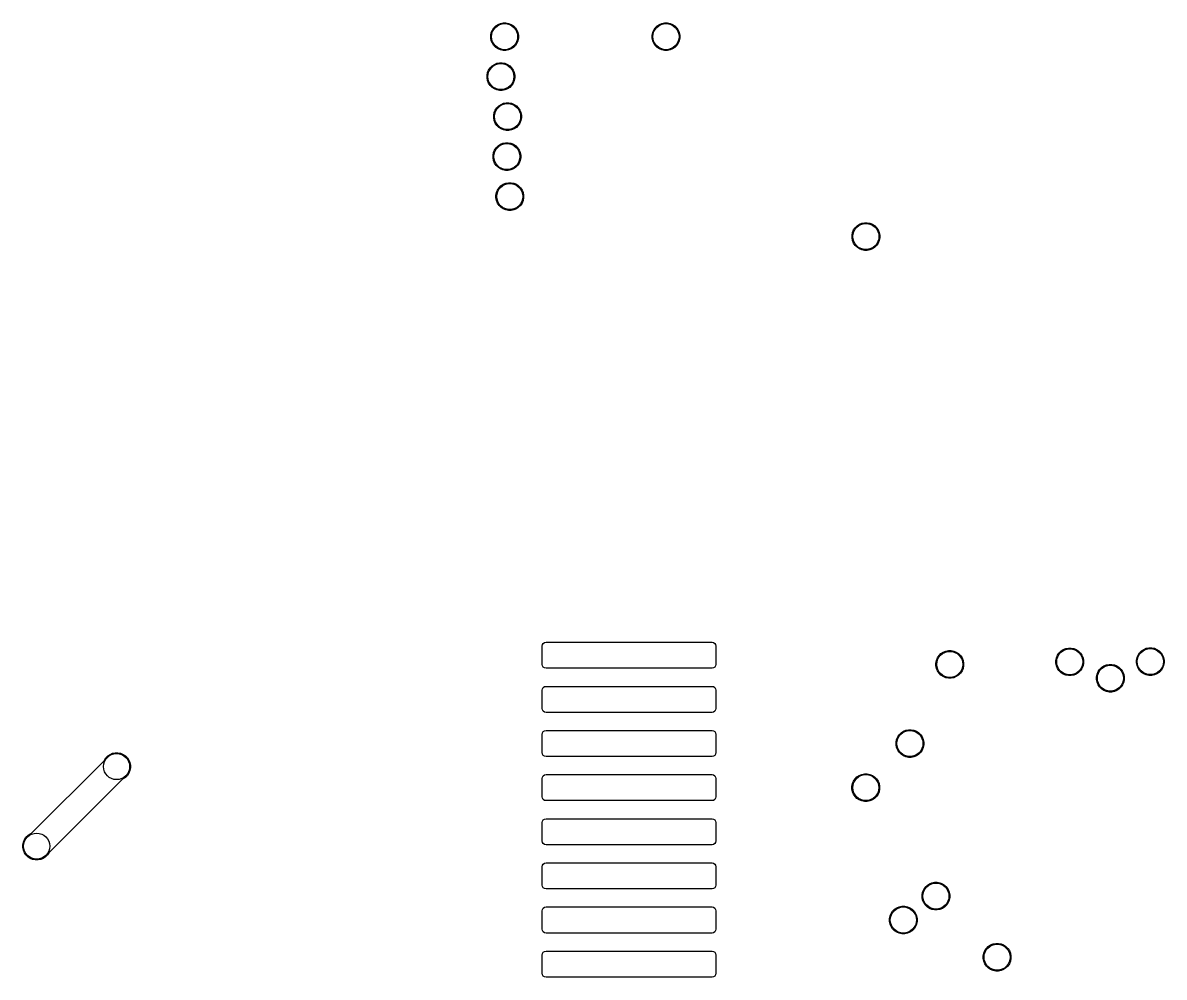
# Model space of a CAD drawing. Extents: x 40 to 257, y -149 to -40.
# Drawn here: x 191 to 256.6, y -94.8 to -39.9 of the extents above; entities that cross this region are included whole.
import ezdxf

# ---------------------------------------------------------------- set-up
doc = ezdxf.new("R2010")
doc.units = 0
doc.layers.add('BLACK', color=7, linetype='CONTINUOUS')

msp = doc.modelspace()

# ---------------------------------------------------------------- linework, layer by layer
at = {"layer": 'BLACK', "linetype": 'CONTINUOUS'}
for p, q in [((218.061592, -40.176485), (218.172485, -40.065592)), ((218.172485, -40.065592), (218.302883, -39.978463)), ((218.302883, -39.978463), (218.447772, -39.918448)), ((218.447772, -39.918448), (218.601586, -39.887852)), ((218.601586, -39.887852), (218.758414, -39.887852)), ((218.758414, -39.887852), (218.912228, -39.918448)), ((218.912228, -39.918448), (219.057117, -39.978463)), ((219.057117, -39.978463), (219.187515, -40.065592)), ((219.187515, -40.065592), (219.298408, -40.176485)), ((227.34738, -40.176485), (227.458273, -40.065592)), ((227.458273, -40.065592), (227.588671, -39.978463)), ((227.588671, -39.978463), (227.73356, -39.918448)), ((227.73356, -39.918448), (227.887374, -39.887852)), ((227.887374, -39.887852), (228.044202, -39.887852)), ((228.044202, -39.887852), (228.198016, -39.918448)), ((228.198016, -39.918448), (228.342905, -39.978463)), ((228.342905, -39.978463), (228.473303, -40.065592)), ((228.473303, -40.065592), (228.584196, -40.176485)), ((217.883852, -40.605586), (217.914448, -40.451772)), ((217.883852, -40.762414), (217.883852, -40.605586)), ((217.914448, -40.451772), (217.974463, -40.306883)), ((217.974463, -40.306883), (218.061592, -40.176485)), ((219.298408, -40.176485), (219.385537, -40.306883)), ((219.385537, -40.306883), (219.445552, -40.451772)), ((219.445552, -40.451772), (219.476148, -40.605586)), ((219.476148, -40.605586), (219.476148, -40.762414)), ((227.16964, -40.605586), (227.200236, -40.451772)), ((227.16964, -40.762414), (227.16964, -40.605586)), ((227.200236, -40.451772), (227.260251, -40.306883)), ((227.260251, -40.306883), (227.34738, -40.176485)), ((228.584196, -40.176485), (228.671325, -40.306883)), ((228.671325, -40.306883), (228.73134, -40.451772)), ((228.73134, -40.451772), (228.761936, -40.605586)), ((228.761936, -40.605586), (228.761936, -40.762414)), ((217.914448, -40.916228), (217.883852, -40.762414)), ((217.974463, -41.061117), (217.914448, -40.916228)), ((218.061592, -41.191515), (217.974463, -41.061117)), ((218.172485, -41.302408), (218.061592, -41.191515)), ((218.302883, -41.389537), (218.172485, -41.302408)), ((219.187515, -41.302408), (219.057117, -41.389537)), ((219.298408, -41.191515), (219.187515, -41.302408)), ((219.385537, -41.061117), (219.298408, -41.191515)), ((219.445552, -40.916228), (219.385537, -41.061117)), ((219.476148, -40.762414), (219.445552, -40.916228)), ((227.200236, -40.916228), (227.16964, -40.762414)), ((227.260251, -41.061117), (227.200236, -40.916228)), ((227.34738, -41.191515), (227.260251, -41.061117)), ((227.458273, -41.302408), (227.34738, -41.191515)), ((227.588671, -41.389537), (227.458273, -41.302408)), ((228.473303, -41.302408), (228.342905, -41.389537)), ((228.584196, -41.191515), (228.473303, -41.302408)), ((228.671325, -41.061117), (228.584196, -41.191515)), ((228.73134, -40.916228), (228.671325, -41.061117)), ((228.761936, -40.762414), (228.73134, -40.916228)), ((218.447772, -41.449552), (218.302883, -41.389537)), ((218.601586, -41.480148), (218.447772, -41.449552)), ((218.758414, -41.480148), (218.601586, -41.480148)), ((218.912228, -41.449552), (218.758414, -41.480148)), ((219.057117, -41.389537), (218.912228, -41.449552)), ((227.73356, -41.449552), (227.588671, -41.389537)), ((227.887374, -41.480148), (227.73356, -41.449552)), ((228.044202, -41.480148), (227.887374, -41.480148)), ((228.198016, -41.449552), (228.044202, -41.480148)), ((228.342905, -41.389537), (228.198016, -41.449552)), ((217.699448, -42.752772), (217.759463, -42.607883)), ((217.759463, -42.607883), (217.846592, -42.477485)), ((217.846592, -42.477485), (217.957485, -42.366592)), ((217.957485, -42.366592), (218.087883, -42.279463)), ((218.087883, -42.279463), (218.232772, -42.219448)), ((218.232772, -42.219448), (218.386586, -42.188852)), ((218.386586, -42.188852), (218.543414, -42.188852)), ((218.543414, -42.188852), (218.697228, -42.219448)), ((218.697228, -42.219448), (218.842117, -42.279463)), ((218.842117, -42.279463), (218.972515, -42.366592)), ((218.972515, -42.366592), (219.083408, -42.477485)), ((219.083408, -42.477485), (219.170537, -42.607883)), ((219.170537, -42.607883), (219.230552, -42.752772)), ((217.668852, -42.906586), (217.699448, -42.752772)), ((217.668852, -43.063414), (217.668852, -42.906586)), ((217.699448, -43.217228), (217.668852, -43.063414)), ((217.759463, -43.362117), (217.699448, -43.217228)), ((219.230552, -43.217228), (219.170537, -43.362117)), ((219.230552, -42.752772), (219.261148, -42.906586)), ((219.261148, -43.063414), (219.230552, -43.217228)), ((219.261148, -42.906586), (219.261148, -43.063414)), ((217.846592, -43.492515), (217.759463, -43.362117)), ((217.957485, -43.603408), (217.846592, -43.492515)), ((218.087883, -43.690537), (217.957485, -43.603408)), ((218.232772, -43.750552), (218.087883, -43.690537)), ((218.386586, -43.781148), (218.232772, -43.750552)), ((218.543414, -43.781148), (218.386586, -43.781148)), ((218.697228, -43.750552), (218.543414, -43.781148)), ((218.842117, -43.690537), (218.697228, -43.750552)), ((218.972515, -43.603408), (218.842117, -43.690537)), ((219.083408, -43.492515), (218.972515, -43.603408)), ((219.170537, -43.362117), (219.083408, -43.492515)), ((218.342485, -44.667592), (218.472883, -44.580463)), ((218.472883, -44.580463), (218.617772, -44.520448)), ((218.617772, -44.520448), (218.771586, -44.489852)), ((218.771586, -44.489852), (218.928414, -44.489852)), ((218.928414, -44.489852), (219.082228, -44.520448)), ((219.082228, -44.520448), (219.227117, -44.580463)), ((219.227117, -44.580463), (219.357515, -44.667592)), ((218.053852, -45.207586), (218.084448, -45.053772)), ((218.053852, -45.364414), (218.053852, -45.207586)), ((218.084448, -45.053772), (218.144463, -44.908883)), ((218.144463, -44.908883), (218.231592, -44.778485)), ((218.231592, -44.778485), (218.342485, -44.667592)), ((219.357515, -44.667592), (219.468408, -44.778485)), ((219.468408, -44.778485), (219.555537, -44.908883)), ((219.555537, -44.908883), (219.615552, -45.053772)), ((219.615552, -45.053772), (219.646148, -45.207586)), ((219.646148, -45.207586), (219.646148, -45.364414)), ((218.084448, -45.518228), (218.053852, -45.364414)), ((218.144463, -45.663117), (218.084448, -45.518228)), ((218.231592, -45.793515), (218.144463, -45.663117)), ((218.342485, -45.904408), (218.231592, -45.793515)), ((218.472883, -45.991537), (218.342485, -45.904408)), ((219.357515, -45.904408), (219.227117, -45.991537)), ((219.468408, -45.793515), (219.357515, -45.904408)), ((219.555537, -45.663117), (219.468408, -45.793515)), ((219.615552, -45.518228), (219.555537, -45.663117)), ((219.646148, -45.364414), (219.615552, -45.518228)), ((218.617772, -46.051552), (218.472883, -45.991537)), ((218.771586, -46.082148), (218.617772, -46.051552)), ((218.928414, -46.082148), (218.771586, -46.082148)), ((219.082228, -46.051552), (218.928414, -46.082148)), ((219.227117, -45.991537), (219.082228, -46.051552)), ((218.044448, -47.354772), (218.104463, -47.209883)), ((218.104463, -47.209883), (218.191592, -47.079485)), ((218.191592, -47.079485), (218.302485, -46.968592)), ((218.302485, -46.968592), (218.432883, -46.881463)), ((218.432883, -46.881463), (218.577772, -46.821448)), ((218.577772, -46.821448), (218.731586, -46.790852)), ((218.731586, -46.790852), (218.888414, -46.790852)), ((218.888414, -46.790852), (219.042228, -46.821448)), ((219.042228, -46.821448), (219.187117, -46.881463)), ((219.187117, -46.881463), (219.317515, -46.968592)), ((219.317515, -46.968592), (219.428408, -47.079485)), ((219.428408, -47.079485), (219.515537, -47.209883)), ((219.515537, -47.209883), (219.575552, -47.354772)), ((218.013852, -47.508586), (218.044448, -47.354772)), ((218.013852, -47.665414), (218.013852, -47.508586)), ((218.044448, -47.819228), (218.013852, -47.665414)), ((218.104463, -47.964117), (218.044448, -47.819228)), ((219.575552, -47.819228), (219.515537, -47.964117)), ((219.575552, -47.354772), (219.606148, -47.508586)), ((219.606148, -47.665414), (219.575552, -47.819228)), ((219.606148, -47.508586), (219.606148, -47.665414)), ((218.191592, -48.094515), (218.104463, -47.964117)), ((218.302485, -48.205408), (218.191592, -48.094515)), ((218.432883, -48.292537), (218.302485, -48.205408)), ((218.577772, -48.352552), (218.432883, -48.292537)), ((218.731586, -48.383148), (218.577772, -48.352552)), ((218.888414, -48.383148), (218.731586, -48.383148)), ((219.042228, -48.352552), (218.888414, -48.383148)), ((219.187117, -48.292537), (219.042228, -48.352552)), ((219.317515, -48.205408), (219.187117, -48.292537)), ((219.428408, -48.094515), (219.317515, -48.205408)), ((219.515537, -47.964117), (219.428408, -48.094515)), ((218.470485, -49.269592), (218.600883, -49.182463)), ((218.600883, -49.182463), (218.745772, -49.122448)), ((218.745772, -49.122448), (218.899586, -49.091852)), ((218.899586, -49.091852), (219.056414, -49.091852)), ((219.056414, -49.091852), (219.210228, -49.122448)), ((219.210228, -49.122448), (219.355117, -49.182463)), ((219.355117, -49.182463), (219.485515, -49.269592)), ((218.181852, -49.809586), (218.212448, -49.655772)), ((218.181852, -49.966414), (218.181852, -49.809586)), ((218.212448, -49.655772), (218.272463, -49.510883)), ((218.272463, -49.510883), (218.359592, -49.380485)), ((218.359592, -49.380485), (218.470485, -49.269592)), ((219.485515, -49.269592), (219.596408, -49.380485)), ((219.596408, -49.380485), (219.683537, -49.510883)), ((219.683537, -49.510883), (219.743552, -49.655772)), ((219.743552, -49.655772), (219.774148, -49.809586)), ((219.774148, -49.809586), (219.774148, -49.966414)), ((218.212448, -50.120228), (218.181852, -49.966414)), ((218.272463, -50.265117), (218.212448, -50.120228)), ((218.359592, -50.395515), (218.272463, -50.265117)), ((218.470485, -50.506408), (218.359592, -50.395515)), ((218.600883, -50.593537), (218.470485, -50.506408)), ((219.485515, -50.506408), (219.355117, -50.593537)), ((219.596408, -50.395515), (219.485515, -50.506408)), ((219.683537, -50.265117), (219.596408, -50.395515)), ((219.743552, -50.120228), (219.683537, -50.265117)), ((219.774148, -49.966414), (219.743552, -50.120228)), ((218.745772, -50.653552), (218.600883, -50.593537)), ((218.899586, -50.684148), (218.745772, -50.653552)), ((219.056414, -50.684148), (218.899586, -50.684148)), ((219.210228, -50.653552), (219.056414, -50.684148)), ((219.355117, -50.593537), (219.210228, -50.653552)), ((238.705236, -51.956772), (238.765251, -51.811883)), ((238.765251, -51.811883), (238.85238, -51.681485)), ((238.85238, -51.681485), (238.963273, -51.570592)), ((238.963273, -51.570592), (239.093671, -51.483463)), ((239.093671, -51.483463), (239.23856, -51.423448)), ((239.23856, -51.423448), (239.392374, -51.392852)), ((239.392374, -51.392852), (239.549202, -51.392852)), ((239.549202, -51.392852), (239.703016, -51.423448)), ((239.703016, -51.423448), (239.847905, -51.483463)), ((239.847905, -51.483463), (239.978303, -51.570592)), ((239.978303, -51.570592), (240.089196, -51.681485)), ((240.089196, -51.681485), (240.176325, -51.811883)), ((240.176325, -51.811883), (240.23634, -51.956772)), ((238.67464, -52.110586), (238.705236, -51.956772)), ((238.67464, -52.267414), (238.67464, -52.110586)), ((238.705236, -52.421228), (238.67464, -52.267414)), ((238.765251, -52.566117), (238.705236, -52.421228)), ((240.23634, -52.421228), (240.176325, -52.566117)), ((240.23634, -51.956772), (240.266936, -52.110586)), ((240.266936, -52.267414), (240.23634, -52.421228)), ((240.266936, -52.110586), (240.266936, -52.267414)), ((238.85238, -52.696515), (238.765251, -52.566117)), ((238.963273, -52.807408), (238.85238, -52.696515)), ((239.093671, -52.894537), (238.963273, -52.807408)), ((239.23856, -52.954552), (239.093671, -52.894537)), ((239.392374, -52.985148), (239.23856, -52.954552)), ((239.549202, -52.985148), (239.392374, -52.985148)), ((239.703016, -52.954552), (239.549202, -52.985148)), ((239.847905, -52.894537), (239.703016, -52.954552)), ((239.978303, -52.807408), (239.847905, -52.894537)), ((240.089196, -52.696515), (239.978303, -52.807408)), ((240.176325, -52.566117), (240.089196, -52.696515)), ((220.84, -75.765), (220.857127, -75.678896)), ((220.84, -76.815), (220.84, -75.765)), ((220.857127, -75.678896), (220.905901, -75.605901)), ((220.905901, -75.605901), (220.978896, -75.557127)), ((220.978896, -75.557127), (221.065, -75.54)), ((221.065, -75.54), (230.615, -75.54)), ((230.615, -75.54), (230.701104, -75.557127)), ((230.701104, -75.557127), (230.774099, -75.605901)), ((230.774099, -75.605901), (230.822873, -75.678896)), ((230.822873, -75.678896), (230.84, -75.765)), ((230.84, -75.765), (230.84, -76.815)), ((243.790485, -76.197698), (243.920883, -76.110569)), ((243.920883, -76.110569), (244.065772, -76.050554)), ((244.065772, -76.050554), (244.219586, -76.019958)), ((244.219586, -76.019958), (244.376414, -76.019958)), ((244.376414, -76.019958), (244.530228, -76.050554)), ((244.530228, -76.050554), (244.675117, -76.110569)), ((244.675117, -76.110569), (244.805515, -76.197698)), ((250.495463, -76.291883), (250.582592, -76.161485)), ((250.582592, -76.161485), (250.693485, -76.050592)), ((250.693485, -76.050592), (250.823883, -75.963463)), ((250.823883, -75.963463), (250.968772, -75.903448)), ((250.968772, -75.903448), (251.122586, -75.872852)), ((251.122586, -75.872852), (251.279414, -75.872852)), ((251.279414, -75.872852), (251.433228, -75.903448)), ((251.433228, -75.903448), (251.578117, -75.963463)), ((251.578117, -75.963463), (251.708515, -76.050592)), ((251.708515, -76.050592), (251.819408, -76.161485)), ((251.819408, -76.161485), (251.906537, -76.291883)), ((255.134463, -76.278777), (255.221592, -76.148379)), ((255.221592, -76.148379), (255.332485, -76.037486)), ((255.332485, -76.037486), (255.462883, -75.950357)), ((255.462883, -75.950357), (255.607772, -75.890342)), ((255.607772, -75.890342), (255.761586, -75.859746)), ((255.761586, -75.859746), (255.918414, -75.859746)), ((255.918414, -75.859746), (256.072228, -75.890342)), ((256.072228, -75.890342), (256.217117, -75.950357)), ((256.217117, -75.950357), (256.347515, -76.037486)), ((256.347515, -76.037486), (256.458408, -76.148379)), ((256.458408, -76.148379), (256.545537, -76.278777)), ((220.857127, -76.901104), (220.84, -76.815)), ((230.84, -76.815), (230.822873, -76.901104)), ((243.501852, -76.737692), (243.532448, -76.583878)), ((243.501852, -76.89452), (243.501852, -76.737692)), ((243.532448, -76.583878), (243.592463, -76.438989)), ((243.592463, -76.438989), (243.679592, -76.308591)), ((243.679592, -76.308591), (243.790485, -76.197698)), ((244.805515, -76.197698), (244.916408, -76.308591)), ((244.916408, -76.308591), (245.003537, -76.438989)), ((245.003537, -76.438989), (245.063552, -76.583878)), ((245.063552, -76.583878), (245.094148, -76.737692)), ((245.094148, -76.737692), (245.094148, -76.89452)), ((250.404852, -76.590586), (250.435448, -76.436772)), ((250.404852, -76.747414), (250.404852, -76.590586)), ((250.435448, -76.901228), (250.404852, -76.747414)), ((250.435448, -76.436772), (250.495463, -76.291883)), ((251.906537, -76.291883), (251.966552, -76.436772)), ((251.966552, -76.436772), (251.997148, -76.590586)), ((251.997148, -76.747414), (251.966552, -76.901228)), ((251.997148, -76.590586), (251.997148, -76.747414)), ((253.162883, -76.904463), (253.307772, -76.844448)), ((253.307772, -76.844448), (253.461586, -76.813852)), ((253.461586, -76.813852), (253.618414, -76.813852)), ((253.618414, -76.813852), (253.772228, -76.844448)), ((253.772228, -76.844448), (253.917117, -76.904463)), ((255.043852, -76.57748), (255.074448, -76.423666)), ((255.043852, -76.734308), (255.043852, -76.57748)), ((255.074448, -76.888122), (255.043852, -76.734308)), ((255.074448, -76.423666), (255.134463, -76.278777)), ((256.545537, -76.278777), (256.605552, -76.423666)), ((256.605552, -76.423666), (256.636148, -76.57748)), ((256.636148, -76.734308), (256.605552, -76.888122)), ((256.636148, -76.57748), (256.636148, -76.734308)), ((220.905901, -76.974099), (220.857127, -76.901104)), ((220.978896, -77.022873), (220.905901, -76.974099)), ((221.065, -77.04), (220.978896, -77.022873)), ((230.615, -77.04), (221.065, -77.04)), ((230.701104, -77.022873), (230.615, -77.04)), ((230.774099, -76.974099), (230.701104, -77.022873)), ((230.822873, -76.901104), (230.774099, -76.974099)), ((243.532448, -77.048334), (243.501852, -76.89452)), ((243.592463, -77.193223), (243.532448, -77.048334)), ((243.679592, -77.323621), (243.592463, -77.193223)), ((243.790485, -77.434514), (243.679592, -77.323621)), ((243.920883, -77.521643), (243.790485, -77.434514)), ((244.805515, -77.434514), (244.675117, -77.521643)), ((244.916408, -77.323621), (244.805515, -77.434514)), ((245.003537, -77.193223), (244.916408, -77.323621)), ((245.063552, -77.048334), (245.003537, -77.193223)), ((245.094148, -76.89452), (245.063552, -77.048334)), ((250.495463, -77.046117), (250.435448, -76.901228)), ((250.582592, -77.176515), (250.495463, -77.046117)), ((250.693485, -77.287408), (250.582592, -77.176515)), ((250.823883, -77.374537), (250.693485, -77.287408)), ((250.968772, -77.434552), (250.823883, -77.374537)), ((251.122586, -77.465148), (250.968772, -77.434552)), ((251.279414, -77.465148), (251.122586, -77.465148)), ((251.433228, -77.434552), (251.279414, -77.465148)), ((251.578117, -77.374537), (251.433228, -77.434552)), ((251.708515, -77.287408), (251.578117, -77.374537)), ((251.819408, -77.176515), (251.708515, -77.287408)), ((251.906537, -77.046117), (251.819408, -77.176515)), ((251.966552, -76.901228), (251.906537, -77.046117)), ((252.743852, -77.531586), (252.774448, -77.377772)), ((252.774448, -77.377772), (252.834463, -77.232883)), ((252.834463, -77.232883), (252.921592, -77.102485)), ((252.921592, -77.102485), (253.032485, -76.991592)), ((253.032485, -76.991592), (253.162883, -76.904463)), ((253.917117, -76.904463), (254.047515, -76.991592)), ((254.047515, -76.991592), (254.158408, -77.102485)), ((254.158408, -77.102485), (254.245537, -77.232883)), ((254.245537, -77.232883), (254.305552, -77.377772)), ((254.305552, -77.377772), (254.336148, -77.531586)), ((255.134463, -77.033011), (255.074448, -76.888122)), ((255.221592, -77.163409), (255.134463, -77.033011)), ((255.332485, -77.274302), (255.221592, -77.163409)), ((255.462883, -77.361431), (255.332485, -77.274302)), ((255.607772, -77.421446), (255.462883, -77.361431)), ((255.761586, -77.452042), (255.607772, -77.421446)), ((255.918414, -77.452042), (255.761586, -77.452042)), ((256.072228, -77.421446), (255.918414, -77.452042)), ((256.217117, -77.361431), (256.072228, -77.421446)), ((256.347515, -77.274302), (256.217117, -77.361431)), ((256.458408, -77.163409), (256.347515, -77.274302)), ((256.545537, -77.033011), (256.458408, -77.163409)), ((256.605552, -76.888122), (256.545537, -77.033011)), ((220.857127, -78.218896), (220.905901, -78.145901)), ((220.905901, -78.145901), (220.978896, -78.097127)), ((220.978896, -78.097127), (221.065, -78.08)), ((221.065, -78.08), (230.615, -78.08)), ((230.615, -78.08), (230.701104, -78.097127)), ((230.701104, -78.097127), (230.774099, -78.145901)), ((230.774099, -78.145901), (230.822873, -78.218896)), ((244.065772, -77.581658), (243.920883, -77.521643)), ((244.219586, -77.612254), (244.065772, -77.581658)), ((244.376414, -77.612254), (244.219586, -77.612254)), ((244.530228, -77.581658), (244.376414, -77.612254)), ((244.675117, -77.521643), (244.530228, -77.581658)), ((252.743852, -77.688414), (252.743852, -77.531586)), ((252.774448, -77.842228), (252.743852, -77.688414)), ((252.834463, -77.987117), (252.774448, -77.842228)), ((252.921592, -78.117515), (252.834463, -77.987117)), ((253.032485, -78.228408), (252.921592, -78.117515)), ((254.158408, -78.117515), (254.047515, -78.228408)), ((254.245537, -77.987117), (254.158408, -78.117515)), ((254.305552, -77.842228), (254.245537, -77.987117)), ((254.336148, -77.688414), (254.305552, -77.842228)), ((254.336148, -77.531586), (254.336148, -77.688414)), ((220.84, -78.305), (220.857127, -78.218896)), ((220.84, -79.355), (220.84, -78.305)), ((230.822873, -78.218896), (230.84, -78.305)), ((230.84, -78.305), (230.84, -79.355)), ((253.162883, -78.315537), (253.032485, -78.228408)), ((253.307772, -78.375552), (253.162883, -78.315537)), ((253.461586, -78.406148), (253.307772, -78.375552)), ((253.618414, -78.406148), (253.461586, -78.406148)), ((253.772228, -78.375552), (253.618414, -78.406148)), ((253.917117, -78.315537), (253.772228, -78.375552)), ((254.047515, -78.228408), (253.917117, -78.315537)), ((220.857127, -79.441104), (220.84, -79.355)), ((220.905901, -79.514099), (220.857127, -79.441104)), ((230.822873, -79.441104), (230.774099, -79.514099)), ((230.84, -79.355), (230.822873, -79.441104)), ((220.978896, -79.562873), (220.905901, -79.514099)), ((221.065, -79.58), (220.978896, -79.562873)), ((230.615, -79.58), (221.065, -79.58)), ((230.701104, -79.562873), (230.615, -79.58)), ((230.774099, -79.514099), (230.701104, -79.562873)), ((220.84, -80.845), (220.857127, -80.758896)), ((220.857127, -80.758896), (220.905901, -80.685901)), ((220.905901, -80.685901), (220.978896, -80.637127)), ((220.978896, -80.637127), (221.065, -80.62)), ((221.065, -80.62), (230.615, -80.62)), ((230.615, -80.62), (230.701104, -80.637127)), ((230.701104, -80.637127), (230.774099, -80.685901)), ((230.774099, -80.685901), (230.822873, -80.758896)), ((230.822873, -80.758896), (230.84, -80.845)), ((241.387486, -80.862485), (241.498379, -80.751592)), ((241.498379, -80.751592), (241.628777, -80.664463)), ((241.628777, -80.664463), (241.773666, -80.604448)), ((241.773666, -80.604448), (241.92748, -80.573852)), ((241.92748, -80.573852), (242.084308, -80.573852)), ((242.084308, -80.573852), (242.238122, -80.604448)), ((242.238122, -80.604448), (242.383011, -80.664463)), ((242.383011, -80.664463), (242.513409, -80.751592)), ((242.513409, -80.751592), (242.624302, -80.862485)), ((220.84, -81.895), (220.84, -80.845)), ((230.84, -80.845), (230.84, -81.895)), ((241.209746, -81.291586), (241.240342, -81.137772)), ((241.209746, -81.448414), (241.209746, -81.291586)), ((241.240342, -81.137772), (241.300357, -80.992883)), ((241.300357, -80.992883), (241.387486, -80.862485)), ((242.624302, -80.862485), (242.711431, -80.992883)), ((242.711431, -80.992883), (242.771446, -81.137772)), ((242.771446, -81.137772), (242.802042, -81.291586)), ((242.802042, -81.291586), (242.802042, -81.448414)), ((195.731592, -82.192485), (195.842485, -82.081592)), ((195.842485, -82.081592), (195.972883, -81.994463)), ((195.972883, -81.994463), (196.117772, -81.934448)), ((196.117772, -81.934448), (196.271586, -81.903852)), ((196.271586, -81.903852), (196.428414, -81.903852)), ((196.428414, -81.903852), (196.582228, -81.934448)), ((196.582228, -81.934448), (196.727117, -81.994463)), ((196.727117, -81.994463), (196.857515, -82.081592)), ((196.857515, -82.081592), (196.968408, -82.192485)), ((220.857127, -81.981104), (220.84, -81.895)), ((220.905901, -82.054099), (220.857127, -81.981104)), ((220.978896, -82.102873), (220.905901, -82.054099)), ((221.065, -82.12), (220.978896, -82.102873)), ((230.701104, -82.102873), (230.615, -82.12)), ((230.774099, -82.054099), (230.701104, -82.102873)), ((230.822873, -81.981104), (230.774099, -82.054099)), ((230.84, -81.895), (230.822873, -81.981104)), ((241.240342, -81.602228), (241.209746, -81.448414)), ((241.300357, -81.747117), (241.240342, -81.602228)), ((241.387486, -81.877515), (241.300357, -81.747117)), ((241.498379, -81.988408), (241.387486, -81.877515)), ((241.628777, -82.075537), (241.498379, -81.988408)), ((241.773666, -82.135552), (241.628777, -82.075537)), ((242.383011, -82.075537), (242.238122, -82.135552)), ((242.513409, -81.988408), (242.383011, -82.075537)), ((242.624302, -81.877515), (242.513409, -81.988408)), ((242.711431, -81.747117), (242.624302, -81.877515)), ((242.771446, -81.602228), (242.711431, -81.747117)), ((242.802042, -81.448414), (242.771446, -81.602228)), ((191.45058, -86.538759), (195.62891, -82.360429)), ((195.62891, -82.360429), (195.644463, -82.322883)), ((195.644463, -82.322883), (195.731592, -82.192485)), ((196.968408, -82.192485), (197.055537, -82.322883)), ((197.055537, -82.322883), (197.115552, -82.467772)), ((197.115552, -82.467772), (197.146148, -82.621586)), ((197.146148, -82.621586), (197.146148, -82.778414)), ((230.615, -82.12), (221.065, -82.12)), ((241.92748, -82.166148), (241.773666, -82.135552)), ((242.084308, -82.166148), (241.92748, -82.166148)), ((242.238122, -82.135552), (242.084308, -82.166148)), ((196.727117, -83.405537), (196.68957, -83.421089)), ((196.857515, -83.318408), (196.727117, -83.405537)), ((196.968408, -83.207515), (196.857515, -83.318408)), ((197.055537, -83.077117), (196.968408, -83.207515)), ((197.115552, -82.932228), (197.055537, -83.077117)), ((197.146148, -82.778414), (197.115552, -82.932228)), ((220.84, -83.385), (220.857127, -83.298896)), ((220.84, -84.435), (220.84, -83.385)), ((220.857127, -83.298896), (220.905901, -83.225901)), ((220.905901, -83.225901), (220.978896, -83.177127)), ((220.978896, -83.177127), (221.065, -83.16)), ((221.065, -83.16), (230.615, -83.16)), ((230.615, -83.16), (230.701104, -83.177127)), ((230.701104, -83.177127), (230.774099, -83.225901)), ((230.774099, -83.225901), (230.822873, -83.298896)), ((230.822873, -83.298896), (230.84, -83.385)), ((230.84, -83.385), (230.84, -84.435)), ((238.760357, -83.532883), (238.847486, -83.402485)), ((238.847486, -83.402485), (238.958379, -83.291592)), ((238.958379, -83.291592), (239.088777, -83.204463)), ((239.088777, -83.204463), (239.233666, -83.144448)), ((239.233666, -83.144448), (239.38748, -83.113852)), ((239.38748, -83.113852), (239.544308, -83.113852)), ((239.544308, -83.113852), (239.698122, -83.144448)), ((239.698122, -83.144448), (239.843011, -83.204463)), ((239.843011, -83.204463), (239.973409, -83.291592)), ((239.973409, -83.291592), (240.084302, -83.402485)), ((240.084302, -83.402485), (240.171431, -83.532883)), ((196.68957, -83.421089), (192.450284, -87.660375)), ((238.669746, -83.831586), (238.700342, -83.677772)), ((238.669746, -83.988414), (238.669746, -83.831586)), ((238.700342, -84.142228), (238.669746, -83.988414)), ((238.700342, -83.677772), (238.760357, -83.532883)), ((240.171431, -83.532883), (240.231446, -83.677772)), ((240.231446, -83.677772), (240.262042, -83.831586)), ((240.262042, -83.988414), (240.231446, -84.142228)), ((240.262042, -83.831586), (240.262042, -83.988414)), ((220.857127, -84.521104), (220.84, -84.435)), ((220.905901, -84.594099), (220.857127, -84.521104)), ((220.978896, -84.642873), (220.905901, -84.594099)), ((221.065, -84.66), (220.978896, -84.642873)), ((230.615, -84.66), (221.065, -84.66)), ((230.701104, -84.642873), (230.615, -84.66)), ((230.774099, -84.594099), (230.701104, -84.642873)), ((230.822873, -84.521104), (230.774099, -84.594099)), ((230.84, -84.435), (230.822873, -84.521104)), ((238.760357, -84.287117), (238.700342, -84.142228)), ((238.847486, -84.417515), (238.760357, -84.287117)), ((238.958379, -84.528408), (238.847486, -84.417515)), ((239.088777, -84.615537), (238.958379, -84.528408)), ((239.233666, -84.675552), (239.088777, -84.615537)), ((239.38748, -84.706148), (239.233666, -84.675552)), ((239.544308, -84.706148), (239.38748, -84.706148)), ((239.698122, -84.675552), (239.544308, -84.706148)), ((239.843011, -84.615537), (239.698122, -84.675552)), ((239.973409, -84.528408), (239.843011, -84.615537)), ((240.084302, -84.417515), (239.973409, -84.528408)), ((240.171431, -84.287117), (240.084302, -84.417515)), ((240.231446, -84.142228), (240.171431, -84.287117)), ((220.84, -85.925), (220.857127, -85.838896)), ((220.84, -86.975), (220.84, -85.925)), ((220.857127, -85.838896), (220.905901, -85.765901)), ((220.905901, -85.765901), (220.978896, -85.717127)), ((220.978896, -85.717127), (221.065, -85.7)), ((221.065, -85.7), (230.615, -85.7)), ((230.615, -85.7), (230.701104, -85.717127)), ((230.701104, -85.717127), (230.774099, -85.765901)), ((230.774099, -85.765901), (230.822873, -85.838896)), ((230.822873, -85.838896), (230.84, -85.925)), ((230.84, -85.925), (230.84, -86.975)), ((191.130592, -86.769379), (191.241485, -86.658486)), ((191.241485, -86.658486), (191.371883, -86.571357)), ((191.371883, -86.571357), (191.45058, -86.538759)), ((190.952852, -87.19848), (190.983448, -87.044666)), ((190.952852, -87.355308), (190.952852, -87.19848)), ((190.983448, -87.509122), (190.952852, -87.355308)), ((190.983448, -87.044666), (191.043463, -86.899777)), ((191.043463, -86.899777), (191.130592, -86.769379)), ((220.857127, -87.061104), (220.84, -86.975)), ((220.905901, -87.134099), (220.857127, -87.061104)), ((220.978896, -87.182873), (220.905901, -87.134099)), ((221.065, -87.2), (220.978896, -87.182873)), ((230.615, -87.2), (221.065, -87.2)), ((230.701104, -87.182873), (230.615, -87.2)), ((230.774099, -87.134099), (230.701104, -87.182873)), ((230.822873, -87.061104), (230.774099, -87.134099)), ((230.84, -86.975), (230.822873, -87.061104)), ((191.043463, -87.654011), (190.983448, -87.509122)), ((191.130592, -87.784409), (191.043463, -87.654011)), ((191.241485, -87.895302), (191.130592, -87.784409)), ((191.371883, -87.982431), (191.241485, -87.895302)), ((191.516772, -88.042446), (191.371883, -87.982431)), ((192.126117, -87.982431), (191.981228, -88.042446)), ((192.256515, -87.895302), (192.126117, -87.982431)), ((192.367408, -87.784409), (192.256515, -87.895302)), ((192.450284, -87.660375), (192.367408, -87.784409)), ((191.670586, -88.073042), (191.516772, -88.042446)), ((191.827414, -88.073042), (191.670586, -88.073042)), ((191.981228, -88.042446), (191.827414, -88.073042)), ((220.84, -88.465), (220.857127, -88.378896)), ((220.84, -89.515), (220.84, -88.465)), ((220.857127, -88.378896), (220.905901, -88.305901)), ((220.905901, -88.305901), (220.978896, -88.257127)), ((220.978896, -88.257127), (221.065, -88.24)), ((221.065, -88.24), (230.615, -88.24)), ((230.615, -88.24), (230.701104, -88.257127)), ((230.701104, -88.257127), (230.774099, -88.305901)), ((230.774099, -88.305901), (230.822873, -88.378896)), ((230.822873, -88.378896), (230.84, -88.465)), ((230.84, -88.465), (230.84, -89.515)), ((220.857127, -89.601104), (220.84, -89.515)), ((220.905901, -89.674099), (220.857127, -89.601104)), ((220.978896, -89.722873), (220.905901, -89.674099)), ((221.065, -89.74), (220.978896, -89.722873)), ((230.615, -89.74), (221.065, -89.74)), ((230.701104, -89.722873), (230.615, -89.74)), ((230.774099, -89.674099), (230.701104, -89.722873)), ((230.822873, -89.601104), (230.774099, -89.674099)), ((230.84, -89.515), (230.822873, -89.601104)), ((242.706799, -90.074533), (242.737395, -89.920719)), ((242.737395, -89.920719), (242.79741, -89.77583)), ((242.79741, -89.77583), (242.884539, -89.645432)), ((242.884539, -89.645432), (242.995432, -89.534539)), ((242.995432, -89.534539), (243.12583, -89.44741)), ((243.12583, -89.44741), (243.270719, -89.387395)), ((243.270719, -89.387395), (243.424533, -89.356799)), ((243.424533, -89.356799), (243.581361, -89.356799)), ((243.581361, -89.356799), (243.735175, -89.387395)), ((243.735175, -89.387395), (243.880064, -89.44741)), ((243.880064, -89.44741), (244.010462, -89.534539)), ((244.010462, -89.534539), (244.121355, -89.645432)), ((244.121355, -89.645432), (244.208484, -89.77583)), ((244.208484, -89.77583), (244.268499, -89.920719)), ((244.268499, -89.920719), (244.299095, -90.074533)), ((242.706799, -90.231361), (242.706799, -90.074533)), ((242.737395, -90.385175), (242.706799, -90.231361)), ((242.79741, -90.530064), (242.737395, -90.385175)), ((242.884539, -90.660462), (242.79741, -90.530064)), ((244.208484, -90.530064), (244.121355, -90.660462)), ((244.268499, -90.385175), (244.208484, -90.530064)), ((244.299095, -90.231361), (244.268499, -90.385175)), ((244.299095, -90.074533), (244.299095, -90.231361)), ((220.84, -91.005), (220.857127, -90.918896)), ((220.84, -92.055), (220.84, -91.005)), ((220.857127, -90.918896), (220.905901, -90.845901)), ((220.905901, -90.845901), (220.978896, -90.797127)), ((220.978896, -90.797127), (221.065, -90.78)), ((221.065, -90.78), (230.615, -90.78)), ((230.615, -90.78), (230.701104, -90.797127)), ((230.701104, -90.797127), (230.774099, -90.845901)), ((230.774099, -90.845901), (230.822873, -90.918896)), ((230.822873, -90.918896), (230.84, -91.005)), ((230.84, -91.005), (230.84, -92.055)), ((240.829746, -91.451586), (240.860342, -91.297772)), ((240.860342, -91.297772), (240.920357, -91.152883)), ((240.920357, -91.152883), (241.007486, -91.022485)), ((241.007486, -91.022485), (241.118379, -90.911592)), ((241.118379, -90.911592), (241.248777, -90.824463)), ((241.248777, -90.824463), (241.393666, -90.764448)), ((241.393666, -90.764448), (241.54748, -90.733852)), ((241.54748, -90.733852), (241.704308, -90.733852)), ((241.704308, -90.733852), (241.858122, -90.764448)), ((241.858122, -90.764448), (242.003011, -90.824463)), ((242.003011, -90.824463), (242.133409, -90.911592)), ((242.133409, -90.911592), (242.244302, -91.022485)), ((242.244302, -91.022485), (242.331431, -91.152883)), ((242.331431, -91.152883), (242.391446, -91.297772)), ((242.391446, -91.297772), (242.422042, -91.451586)), ((242.995432, -90.771355), (242.884539, -90.660462)), ((243.12583, -90.858484), (242.995432, -90.771355)), ((243.270719, -90.918499), (243.12583, -90.858484)), ((243.424533, -90.949095), (243.270719, -90.918499)), ((243.581361, -90.949095), (243.424533, -90.949095)), ((243.735175, -90.918499), (243.581361, -90.949095)), ((243.880064, -90.858484), (243.735175, -90.918499)), ((244.010462, -90.771355), (243.880064, -90.858484)), ((244.121355, -90.660462), (244.010462, -90.771355)), ((240.829746, -91.608414), (240.829746, -91.451586)), ((240.860342, -91.762228), (240.829746, -91.608414)), ((240.920357, -91.907117), (240.860342, -91.762228)), ((241.007486, -92.037515), (240.920357, -91.907117)), ((242.331431, -91.907117), (242.244302, -92.037515)), ((242.391446, -91.762228), (242.331431, -91.907117)), ((242.422042, -91.608414), (242.391446, -91.762228)), ((242.422042, -91.451586), (242.422042, -91.608414)), ((220.857127, -92.141104), (220.84, -92.055)), ((220.905901, -92.214099), (220.857127, -92.141104)), ((220.978896, -92.262873), (220.905901, -92.214099)), ((221.065, -92.28), (220.978896, -92.262873)), ((230.615, -92.28), (221.065, -92.28)), ((230.701104, -92.262873), (230.615, -92.28)), ((230.774099, -92.214099), (230.701104, -92.262873)), ((230.822873, -92.141104), (230.774099, -92.214099)), ((230.84, -92.055), (230.822873, -92.141104)), ((241.118379, -92.148408), (241.007486, -92.037515)), ((241.248777, -92.235537), (241.118379, -92.148408)), ((241.393666, -92.295552), (241.248777, -92.235537)), ((241.54748, -92.326148), (241.393666, -92.295552)), ((241.704308, -92.326148), (241.54748, -92.326148)), ((241.858122, -92.295552), (241.704308, -92.326148)), ((242.003011, -92.235537), (241.858122, -92.295552)), ((242.133409, -92.148408), (242.003011, -92.235537)), ((242.244302, -92.037515), (242.133409, -92.148408)), ((246.315463, -93.293883), (246.402592, -93.163485)), ((246.402592, -93.163485), (246.513485, -93.052592)), ((246.513485, -93.052592), (246.643883, -92.965463)), ((246.643883, -92.965463), (246.788772, -92.905448)), ((246.788772, -92.905448), (246.942586, -92.874852)), ((246.942586, -92.874852), (247.099414, -92.874852)), ((247.099414, -92.874852), (247.253228, -92.905448)), ((247.253228, -92.905448), (247.398117, -92.965463)), ((247.398117, -92.965463), (247.528515, -93.052592)), ((247.528515, -93.052592), (247.639408, -93.163485)), ((247.639408, -93.163485), (247.726537, -93.293883)), ((220.84, -93.545), (220.857127, -93.458896)), ((220.84, -94.595), (220.84, -93.545)), ((220.857127, -93.458896), (220.905901, -93.385901)), ((220.905901, -93.385901), (220.978896, -93.337127)), ((220.978896, -93.337127), (221.065, -93.32)), ((221.065, -93.32), (230.615, -93.32)), ((230.615, -93.32), (230.701104, -93.337127)), ((230.701104, -93.337127), (230.774099, -93.385901)), ((230.774099, -93.385901), (230.822873, -93.458896)), ((230.822873, -93.458896), (230.84, -93.545)), ((230.84, -93.545), (230.84, -94.595)), ((246.224852, -93.592586), (246.255448, -93.438772)), ((246.224852, -93.749414), (246.224852, -93.592586)), ((246.255448, -93.903228), (246.224852, -93.749414)), ((246.255448, -93.438772), (246.315463, -93.293883)), ((246.315463, -94.048117), (246.255448, -93.903228)), ((247.726537, -93.293883), (247.786552, -93.438772)), ((247.786552, -93.903228), (247.726537, -94.048117)), ((247.786552, -93.438772), (247.817148, -93.592586)), ((247.817148, -93.749414), (247.786552, -93.903228)), ((247.817148, -93.592586), (247.817148, -93.749414)), ((246.402592, -94.178515), (246.315463, -94.048117)), ((246.513485, -94.289408), (246.402592, -94.178515)), ((246.643883, -94.376537), (246.513485, -94.289408)), ((246.788772, -94.436552), (246.643883, -94.376537)), ((246.942586, -94.467148), (246.788772, -94.436552)), ((247.099414, -94.467148), (246.942586, -94.467148)), ((247.253228, -94.436552), (247.099414, -94.467148)), ((247.398117, -94.376537), (247.253228, -94.436552)), ((247.528515, -94.289408), (247.398117, -94.376537)), ((247.639408, -94.178515), (247.528515, -94.289408)), ((247.726537, -94.048117), (247.639408, -94.178515)), ((220.857127, -94.681104), (220.84, -94.595)), ((220.905901, -94.754099), (220.857127, -94.681104)), ((220.978896, -94.802873), (220.905901, -94.754099)), ((221.065, -94.82), (220.978896, -94.802873)), ((230.615, -94.82), (221.065, -94.82)), ((230.701104, -94.802873), (230.615, -94.82)), ((230.774099, -94.754099), (230.701104, -94.802873)), ((230.822873, -94.681104), (230.774099, -94.754099)), ((230.84, -94.595), (230.822873, -94.681104))]:
    msp.add_line(p, q, dxfattribs=at)
at = {"layer": 'BLACK'}
for centre in [(218.68, -40.684), (227.965788, -40.684), (218.465, -42.985), (218.85, -45.286), (218.81, -47.587), (218.978, -49.888), (239.470788, -52.189), (244.298, -76.816106), (251.201, -76.669), (255.84, -76.655894), (253.54, -77.61), (242.005894, -81.37), (196.35, -82.7), (239.465894, -83.91), (191.749, -87.276894), (243.502947, -90.152947), (241.625894, -91.53), (247.021, -93.671)]:
    msp.add_circle(centre, 0.75, dxfattribs=at)

doc.saveas('drawing.dxf')
